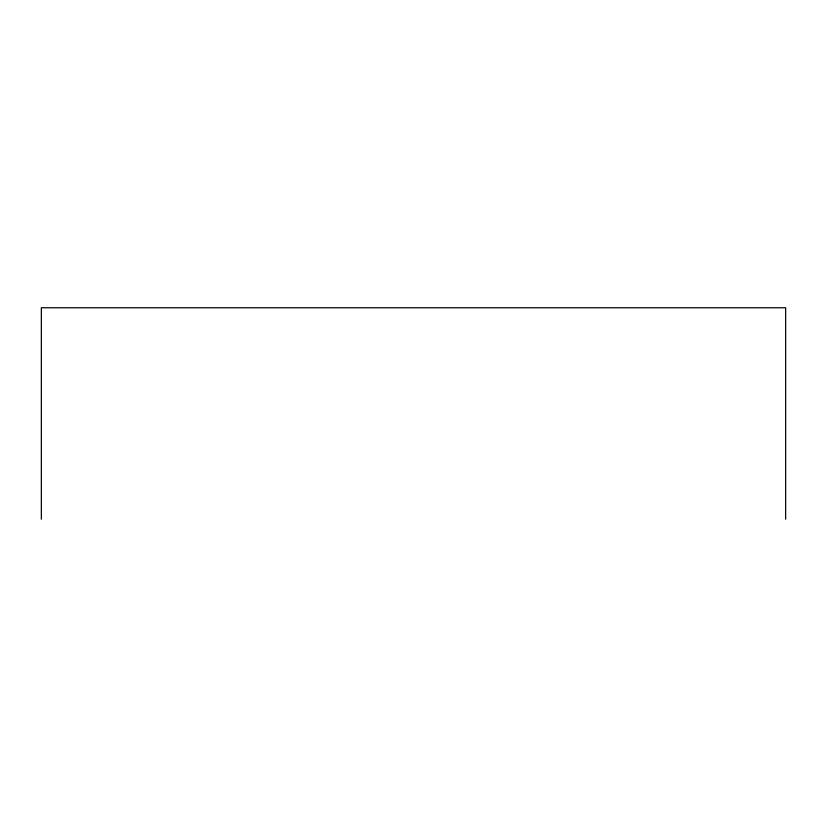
<?xml version="1.0" encoding="UTF-8"?>
<svg xmlns="http://www.w3.org/2000/svg" width="827" height="827" viewBox="0 0 827 827"><rect width="100%" height="100%" fill="white"/><g stroke="black" fill="none" stroke-linecap="round" stroke-linejoin="round"><path stroke-width="1.24" d="M785.65 519.242L785.65 307.758L41.35 307.758L41.35 519.242"/></g></svg>
